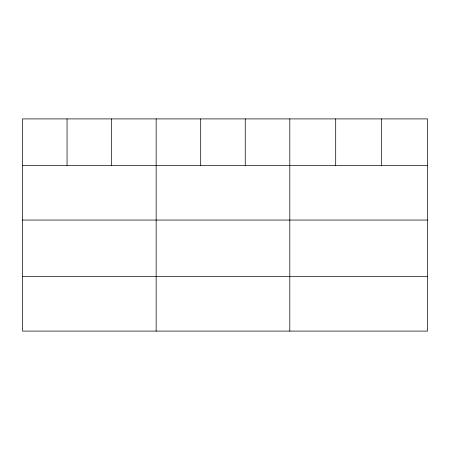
<?xml version="1.0" encoding="UTF-8"?>
<svg xmlns="http://www.w3.org/2000/svg" width="450" height="450" viewBox="0 0 450 450"><rect width="100%" height="100%" fill="white"/><g stroke="black" fill="none" stroke-linecap="round" stroke-linejoin="round"><path stroke-width="0.67" d="M427.5 220.056L427.5 118.907L22.5 118.907L22.5 331.093L427.5 331.093L427.5 220.056L22.5 220.056M22.5 165.369L427.5 165.369M22.5 276.401L427.5 276.401M381.6 118.907L381.6 165.369M335.7 118.907L335.7 165.369M289.8 118.907L289.8 331.093M245.25 118.907L245.25 165.369M200.7 118.907L200.7 165.369M156.15 118.907L156.15 331.093M111.6 118.907L111.6 165.369M67.05 118.907L67.05 165.369"/></g></svg>
